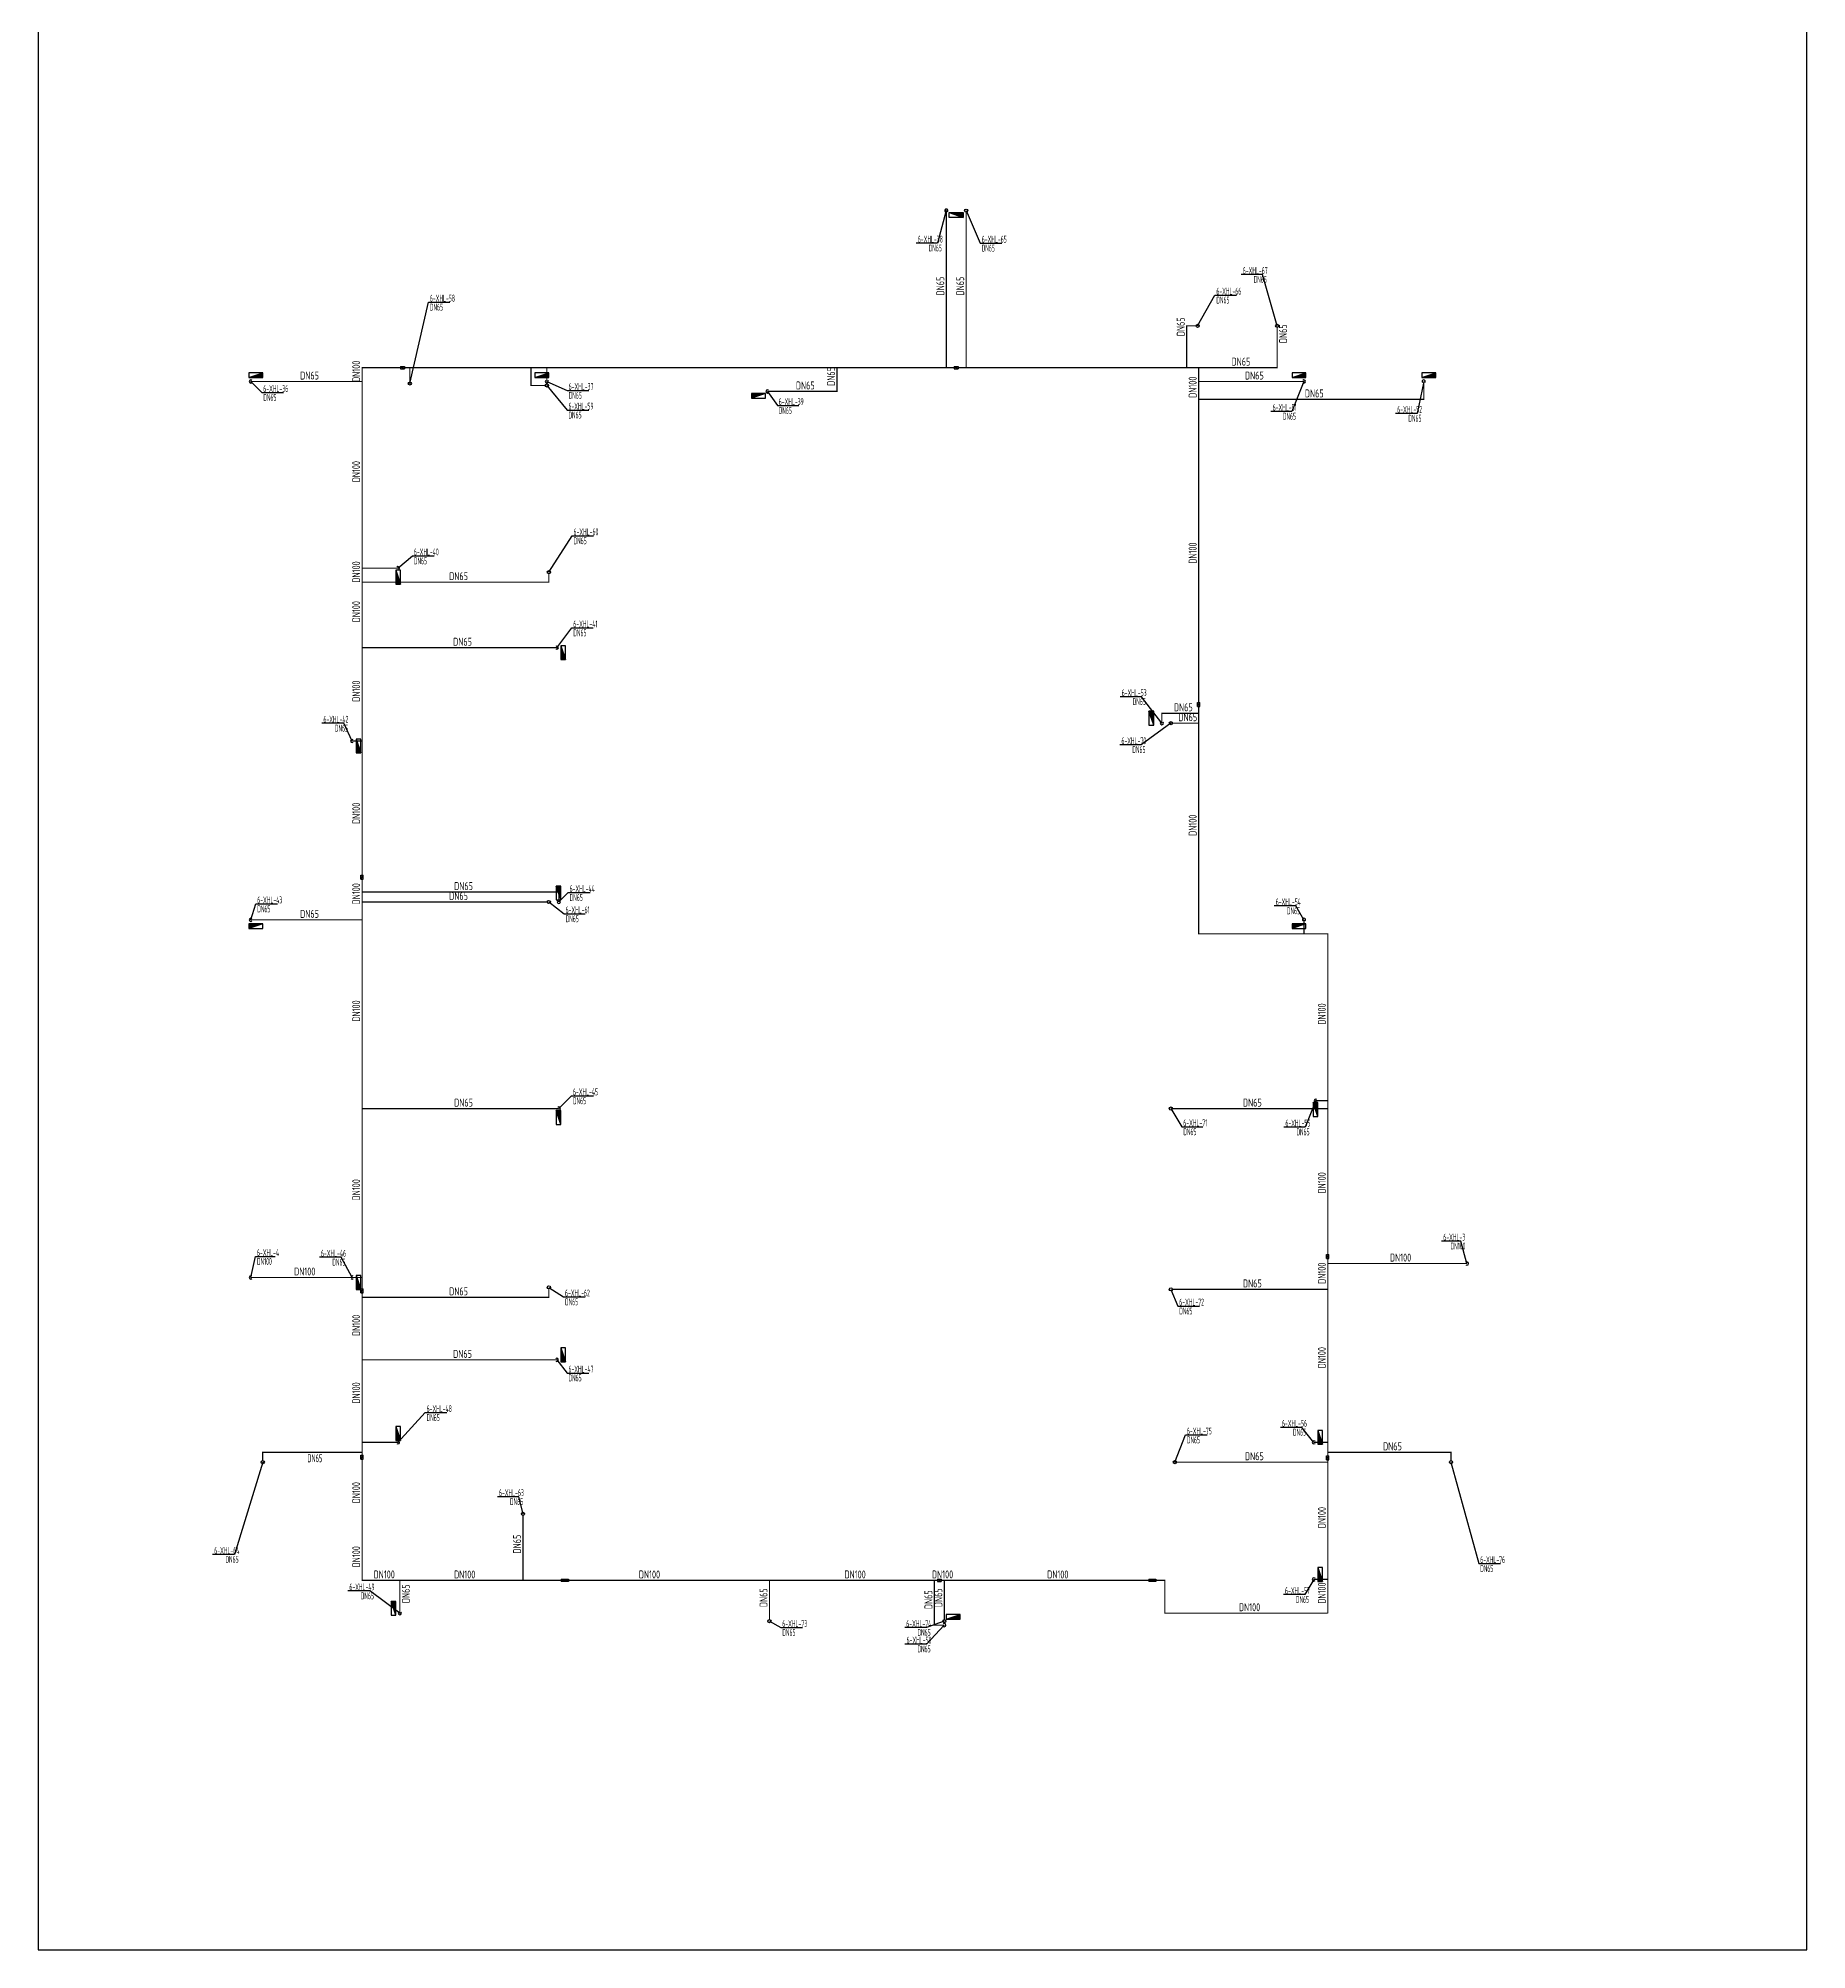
# Model space of a CAD drawing. Header units: millimetres. Extents: x -47741 to 42264, y -1159854 to 32416.
# Drawn here: x -46741 to 42264, y -493303 to -397081 of the extents above; entities that cross this region are included whole.
import ezdxf

# ---------------------------------------------------------------- set-up
doc = ezdxf.new("R2010")
doc.units = ezdxf.units.MM
doc.header["$LTSCALE"] = 1000
doc.layers.get('0').update_dxf_attribs({"linetype": 'CONTINUOUS'})
for name, color, linetype in [('DIM_消防', 3, 'CONTINUOUS'), ('EQUIP_消火栓', 7, 'CONTINUOUS'), ('PIPE-消防', 1, 'CONTINUOUS'), ('S-Xh_注释', 3, 'CONTINUOUS'), ('TEXT_消防', 7, 'CONTINUOUS'), ('VALVE_消防', 7, 'CONTINUOUS'), ('VPIPE-消防', 1, 'CONTINUOUS')]:
    doc.layers.add(name, color=color, linetype=linetype)
doc.styles.add('_TWT_PIPEDN', font='GBENOR', dxfattribs={"width": 0.7, "height": 3.5, "bigfont": 'HZTXT'})
doc.styles.add('_TWT_SERIAL', font='GBENOR', dxfattribs={"width": 0.7, "height": 3.5, "bigfont": 'HZTXT'})
doc.styles.add('AUDIT_D_250914160146-2', font='GBENOR', dxfattribs={"width": 0.7, "height": 3.5, "bigfont": 'HZTXT'})
doc.styles.get("Standard").update_dxf_attribs({"font": 'GBENOR', "bigfont": 'GBCBIG'})

# ---------------------------------------------------------------- blocks, each defined once
blk = doc.blocks.new('$TwtSys$00000434')
for p, q in [((-0.5, 0.5), (-0.5, -0.5)), ((-0.5, -0.5), (0.5, 0.5)), ((0.5, 0.5), (-0.5, 0.5)), ((0.5, -0.5), (0.5, 0.5)), ((-0.5, -0.5), (0.5, -0.5))]:
    blk.add_line(p, q)
blk.add_solid([(0.5, -0.5), (0.5, 0.5), (-0.5, -0.5)])
blk = doc.blocks.new('$VALVE$00000316')
for p, q in [((-125, 72), (125, -72)), ((-125, 72), (-125, -72)), ((-125, 72), (125, 72)), ((125, 72), (125, -72)), ((-125, -72), (125, -72))]:
    blk.add_line(p, q)
at = {"const_width": 21.1}
blk.add_lwpolyline([(-11, 0, 1), (11, 0, 1)], format="xyb", close=True, dxfattribs=at)
for p in [(-125, 0), (125, 0)]:
    blk.add_point(p)
at = {"color": 7, "flags": 9}
for tag in ['XSIZE', 'YSIZE']:
    blk.add_attdef(tag, (0, 0), '', height=0.5, dxfattribs=at)
blk = doc.blocks.new('$VALVE$00000539')
for p, q in [((-225, 75), (-225, -75)), ((-225, 75), (225, 75)), ((225, 75), (225, -75)), ((225, -75), (-225, -75))]:
    blk.add_line(p, q)

msp = doc.modelspace()

# ---------------------------------------------------------------- hatches: boundary and pattern name
at = {"layer": 'PIPE-消防'}
for points in [[(11059, -411560), (11059, -411530), (11029, -411530)], [(11059, -411560), (11029, -411560), (11029, -411530)], [(-30441, -413660), (-30441, -413630), (-30471, -413630)], [(-30441, -413660), (-30471, -413660), (-30471, -413630)], [(15609, -413660), (15639, -413660), (15639, -413690)], [(15609, -413660), (15609, -413690), (15639, -413690)], [(-21941, -414560), (-21941, -414590), (-21971, -414590)], [(-21941, -414560), (-21971, -414560), (-21971, -414590)], [(-6541, -414860), (-6511, -414860), (-6511, -414890)], [(-6541, -414860), (-6541, -414890), (-6511, -414890)], [(22989, -415260), (23019, -415260), (23019, -415290)], [(22989, -415260), (22989, -415290), (23019, -415290)], [(-21041, -424460), (-21011, -424460), (-21011, -424490)], [(-21041, -424460), (-21041, -424490), (-21011, -424490)], [(9809, -431060), (9809, -431030), (9779, -431030)], [(9809, -431060), (9779, -431060), (9779, -431030)], [(-20541, -440060), (-20541, -440030), (-20511, -440030)], [(-20541, -440060), (-20511, -440060), (-20511, -440030)], [(11659, -442160), (11629, -442160), (11629, -442190)], [(11659, -442160), (11659, -442190), (11629, -442190)], [(18159, -442160), (18159, -442130), (18189, -442130)], [(18159, -442160), (18189, -442160), (18189, -442130)], [(-21041, -460460), (-21041, -460490), (-21011, -460490)], [(-21041, -460460), (-21011, -460460), (-21011, -460490)], [(-35441, -468260), (-35471, -468260), (-35471, -468230)], [(-35441, -468260), (-35441, -468230), (-35471, -468230)], [(24359, -468260), (24389, -468260), (24389, -468230)], [(24359, -468260), (24359, -468230), (24389, -468230)], [(-30441, -474710), (-30471, -474710), (-30471, -474740)], [(-30441, -474710), (-30441, -474740), (-30471, -474740)], [(9959, -474710), (9989, -474710), (9989, -474680)], [(9959, -474710), (9959, -474680), (9989, -474680)], [(-1641, -476960), (-1641, -476990), (-1671, -476990)], [(-1641, -476960), (-1671, -476960), (-1671, -476990)], [(9959, -476360), (9929, -476360), (9929, -476390)], [(9959, -476360), (9959, -476390), (9929, -476390)]]:
    msp.add_hatch(color=256, dxfattribs=at).paths.add_polyline_path(points)

# ---------------------------------------------------------------- linework, layer by layer
at = {"layer": 'DIM_消防'}
for p, q in [((-1041, -405760), (-1480, -407395)), ((-41, -405760), (672, -407399)), ((-1480, -407395), (-2556, -407395)), ((672, -407399), (1755, -407399)), ((14875, -408974), (13798, -408974)), ((15609, -411560), (14875, -408974)), ((-28041, -414460), (-27102, -410369)), ((-27102, -410369), (-26025, -410369)), ((11609, -411560), (12481, -410015)), ((12481, -410015), (13565, -410015)), ((-36041, -414360), (-35484, -414917)), ((-21141, -414360), (-20116, -414812)), ((-21141, -414560, -3000), (-20126, -415803, -3000)), ((16959, -414360), (16347, -415864)), ((22989, -414360), (22659, -415968)), ((-35484, -414917), (-34399, -414917)), ((-20116, -414812), (-19039, -414812)), ((-10041, -414860), (-9544, -415573)), ((-9544, -415573), (-8456, -415573)), ((-20126, -415803, -3000), (-19039, -415803, -3000)), ((16347, -415864), (15300, -415864)), ((22659, -415968), (21574, -415968)), ((-21041, -423960), (-19871, -422132)), ((-19871, -422132), (-18794, -422132)), ((-28641, -423760), (-27907, -423142)), ((-27907, -423142), (-26815, -423142)), ((-20641, -427760), (-19881, -426767)), ((-19881, -426767), (-18819, -426767)), ((8788, -430227), (7705, -430227)), ((9809, -431560), (8788, -430227)), ((-31367, -431565), (-32468, -431565)), ((-30941, -432460), (-31367, -431565)), ((10259, -431560), (8769, -432644)), ((8769, -432644), (7692, -432644)), ((-36041, -441460), (-35789, -440659)), ((-35789, -440659), (-34691, -440659)), ((-21041, -440560), (-20269, -441157)), ((-20541, -440560), (-20067, -440087)), ((-20067, -440087), (-18960, -440087)), ((-20269, -441157), (-19222, -441157)), ((16550, -440757), (15458, -440757)), ((16959, -441460), (16550, -440757)), ((-20541, -450960), (-19900, -450320)), ((-19900, -450320), (-18802, -450320)), ((10259, -450960), (10817, -451880)), ((17559, -450560), (17028, -451890)), ((10817, -451880), (11864, -451880)), ((17028, -451890), (15945, -451890)), ((24859, -457632), (23877, -457632)), ((25159, -458760, -3000), (24859, -457632)), ((-36040, -459460, -3000), (-35803, -458407)), ((-35803, -458407), (-34815, -458407)), ((-31492, -458443), (-32591, -458443)), ((-30941, -459460), (-31492, -458443)), ((-21041, -459960), (-20299, -460442)), ((-20299, -460442), (-19214, -460442)), ((10259, -460060), (10614, -460903)), ((10614, -460903), (11700, -460903)), ((-20641, -463610), (-20125, -464272)), ((-20125, -464272), (-19033, -464272)), ((-28641, -467760), (-27264, -466266)), ((-27264, -466266), (-26173, -466266)), ((10459, -468760), (10998, -467390)), ((10998, -467390), (12081, -467390)), ((16855, -467005), (15771, -467005)), ((17459, -467760), (16855, -467005)), ((-35441, -468760), (-36871, -473403)), ((24359, -468760, -3000), (25759, -473865)), ((-22551, -470496, -3000), (-23634, -470496, -3000)), ((-22341, -471360, -3000), (-22551, -470496, -3000)), ((-36871, -473403), (-37963, -473403)), ((25759, -473865), (26844, -473865)), ((-30060, -475240), (-31162, -475240)), ((-28541, -476360), (-30060, -475240)), ((17459, -474660), (17002, -475423)), ((17002, -475423), (15925, -475423)), ((-9941, -476760), (-9363, -477083)), ((-9363, -477083), (-8280, -477083)), ((-2043, -477083), (-3135, -477083)), ((-1141, -476760), (-2043, -477083)), ((-1141, -476960), (-2043, -477916)), ((-2043, -477916), (-3120, -477916))]:
    msp.add_line(p, q, dxfattribs=at)
at = {"layer": 'PIPE-消防', "const_width": 60}
for points in [[(-1041, -405760), (-1041, -413660)], [(-41, -405840), (-41, -413660)], [(11529, -411560), (11059, -411560)], [(11059, -411560), (11059, -413660)], [(15609, -411640), (15609, -413660)], [(-30441, -413660), (-28502, -413660)], [(-30441, -413660), (-30441, -414360)], [(-28302, -413660), (-28041, -413660)], [(-28041, -414380), (-28041, -413660)], [(-28041, -413660), (-21941, -413660)], [(-21941, -414560), (-21941, -413660)], [(-21941, -413660), (-21141, -413660)], [(-21141, -414360), (-21141, -413660)], [(-21141, -413660), (-6541, -413660)], [(-6541, -414860), (-6541, -413660)], [(-6541, -413660), (-1041, -413660)], [(-1041, -413660), (-640, -413660)], [(-441, -413660), (-41, -413660)], [(-41, -413660), (11059, -413660)], [(11059, -413660), (11659, -413660)], [(11659, -413660), (11659, -414360)], [(11659, -413660), (15609, -413660)], [(-36041, -414360), (-30441, -414360)], [(-30441, -414360), (-30441, -423760)], [(-21221, -414560), (-21941, -414560)], [(11659, -414360), (11659, -415260)], [(11659, -414360), (16959, -414360)], [(22989, -414360), (22989, -415260)], [(-6541, -414860), (-10041, -414860)], [(11659, -415260), (22989, -415260)], [(11659, -415260), (11659, -430523)], [(-28641, -423760), (-30441, -423760)], [(-30441, -423760), (-30441, -424460)], [(-21041, -424040), (-21041, -424460)], [(-30441, -424460), (-30441, -427760)], [(-21041, -424460), (-30441, -424460)], [(-20641, -427760), (-30441, -427760)], [(-30441, -427760), (-30441, -432460)], [(9809, -431060), (11659, -431060)], [(9809, -431060), (9809, -431560)], [(11659, -430723), (11659, -431060)], [(11659, -431060), (11659, -431560)], [(10339, -431560), (11659, -431560)], [(11659, -431560), (11659, -442160)], [(-30941, -432460), (-30441, -432460)], [(-30441, -432460), (-30441, -439205)], [(-30441, -439405), (-30441, -440060)], [(-20541, -440060), (-30441, -440060)], [(-30441, -440060), (-30441, -440560)], [(-30441, -440560), (-30441, -441460)], [(-21121, -440560), (-30441, -440560)], [(-20541, -440560), (-20541, -440060)], [(-36041, -441460), (-30441, -441460)], [(-30441, -441460), (-30441, -450960)], [(16959, -442160), (16959, -441460)], [(16959, -442160), (11659, -442160)], [(18159, -442160), (16959, -442160)], [(18159, -442160), (18159, -450560)], [(-20541, -450960), (-30441, -450960)], [(-30441, -450960), (-30441, -459460)], [(10339, -450960), (18159, -450960)], [(17559, -450560), (18159, -450560)], [(18159, -450560), (18159, -450960)], [(18159, -450960), (18159, -458300)], [(18159, -458500), (18159, -458760)], [(25159, -458760), (18159, -458760)], [(18159, -458760), (18159, -460060)], [(-36040, -459460), (-30941, -459460)], [(-30941, -459460), (-30441, -459460)], [(-30441, -459460), (-30441, -460027)], [(-30441, -460227), (-30441, -460460)], [(-21041, -460460), (-30441, -460460)], [(-30441, -460460), (-30441, -463610)], [(-21041, -460460), (-21041, -460040)], [(10339, -460060), (18159, -460060)], [(18159, -460060), (18159, -467260)], [(-20641, -463610), (-30441, -463610)], [(-30441, -463610), (-30441, -467260)], [(-30441, -467260), (-30441, -467760)], [(18159, -467260), (18159, -467760)], [(-35441, -468680), (-35441, -468260)], [(-35441, -468260), (-30441, -468260)], [(-28641, -467760), (-30441, -467760)], [(-30441, -467760), (-30441, -468260)], [(-30441, -468260), (-30441, -468411)], [(-30441, -468611), (-30441, -472652)], [(17459, -467760), (18159, -467760)], [(18159, -467760), (18159, -468260)], [(18159, -468260), (18159, -468440)], [(24359, -468260), (18159, -468260)], [(24359, -468680), (24359, -468260)], [(10539, -468760), (18159, -468760)], [(18159, -468640), (18159, -468760)], [(18159, -468760), (18159, -474660)], [(-22341, -471440), (-22341, -474710)], [(-30441, -472652), (-30441, -474710)], [(-30441, -474710), (-28541, -474710)], [(-28541, -476360), (-28541, -474710)], [(-28541, -474710), (-22341, -474710)], [(-22341, -474710), (-9941, -474710)], [(-9941, -476680), (-9941, -474710)], [(-9941, -474710), (-1641, -474710)], [(-1641, -476960), (-1641, -474710)], [(-1641, -474710), (-1490, -474710)], [(-1291, -474710), (-1141, -474710)], [(-1141, -476680), (-1141, -474710)], [(-1141, -474710), (9959, -474710)], [(9959, -474710), (9959, -476360)], [(17459, -474660), (18159, -474660)], [(18159, -474660), (18159, -476360)], [(-1141, -476960), (-1641, -476960)], [(9959, -476360), (18159, -476360)]]:
    msp.add_lwpolyline(points, dxfattribs=at)
at = {"layer": 'S-Xh_注释'}
msp.add_lwpolyline([(-46741, -493303), (42264, -493303), (42264, -301860), (-46741, -301860)], close=True, dxfattribs=at)
at = {"layer": 'VPIPE-消防'}
for centre in [(-41, -405760), (11609, -411560), (15609, -411560), (-28041, -414460), (-21141, -414560), (-21041, -423960), (10259, -431560), (-21041, -440560), (10259, -450960), (-21041, -459960), (10259, -460060), (-35441, -468760), (10459, -468760), (24359, -468760), (-22341, -471360), (-9941, -476760), (-1141, -476760)]:
    msp.add_circle(centre, 80, dxfattribs=at)
for centre, start, end in [((-1041, -405760), 315, 225), ((-36041, -414360), 45, 315), ((-21141, -414360), 135, 45), ((16959, -414360), 225, 135), ((22989, -414360), 315, 225), ((-10041, -414860), 45, 315), ((-28641, -423760), 225, 135), ((-20641, -427760), 225, 135), ((9809, -431560), 135, 45), ((-30941, -432460), 44.99998, 314.99998), ((-20541, -440560), 135, 45), ((-36041, -441460), 45, 315), ((16959, -441460), 315, 225), ((-20541, -450960), 225, 135), ((17559, -450560), 45, 315), ((25159, -458760), 225, 135), ((-36040, -459460), 45, 315), ((-30941, -459460), 45, 135), ((-30941, -459460), 225, 315), ((-20641, -463610), 225, 135), ((-28641, -467760), 225, 135), ((17459, -467760), 45, 315), ((17459, -474660), 45, 315), ((-28541, -476360), 135, 45), ((-1141, -476960), 225, 135)]:
    msp.add_arc(centre, 80, start, end, dxfattribs=at)

# ---------------------------------------------------------------- block references
at = {"layer": 'EQUIP_消火栓', "yscale": 240, "zscale": 700}
for p, xscale, rotation in [((-541, -405980), -700, 180), ((-10491, -415080), 700, 180), ((-28621, -424210), 700, 270), ((-20321, -428010), 700, 270), ((9279, -431310), 700, 89.99999999999999), ((-30621, -432710), 700, 270), ((-20561, -440110), 700, 90), ((-35791, -441780), 700, 180), ((16709, -441780), 700, 180), ((-20561, -451410), 700, 90), ((17539, -451010), 700, 89.99999999999999), ((-30621, -459710), 700, 270), ((-20321, -463360), 700, 270), ((-28621, -467310), 700, 270), ((17779, -467510), 700, 270), ((17779, -474410), 700, 270), ((-28861, -476114), 700, 90)]:
    msp.add_blockref('$TwtSys$00000434', p, dxfattribs=dict(at, xscale=xscale, rotation=rotation))
at = {"layer": 'EQUIP_消火栓', "xscale": 700, "yscale": 240, "zscale": 700}
for p in [(-35791, -414040), (-21391, -414040), (16709, -414040), (23239, -414040), (-691, -476540)]:
    msp.add_blockref('$TwtSys$00000434', p, dxfattribs=at)
at = {"layer": 'VALVE_消防', "xscale": 0.8, "yscale": 0.8, "zscale": 0.8}
for name, p in [('$VALVE$00000316', (-28402, -413660)), ('$VALVE$00000316', (-541, -413660)), ('$VALVE$00000539', (-20241, -474710)), ('$VALVE$00000316', (-1391, -474710)), ('$VALVE$00000539', (9330, -474710))]:
    msp.add_blockref(name, p, dxfattribs=at)
at = {"layer": 'VALVE_消防', "xscale": -0.8, "yscale": -0.8, "zscale": 0.8}
for p, rotation in [((11659, -430623), 270), ((-30441, -439305), 269.9999999999999), ((18159, -458400), 270), ((-30441, -460127), 270), ((-30441, -468511), 269.9999999999999), ((18159, -468540), 270)]:
    msp.add_blockref('$VALVE$00000316', p, dxfattribs=dict(at, rotation=rotation))

# ---------------------------------------------------------------- texts
at = {"layer": 'DIM_消防', "color": 7, "style": '_TWT_SERIAL', "width": 0.56}
for s, p in [('6-XHL-38', (-2474, -407369)), ('DN65', (-1927, -407815)), ('6-XHL-65', (742, -407373)), ('DN65', (742, -407819)), ('6-XHL-67', (13881, -408948)), ('6-XHL-66', (12551, -409989)), ('DN65', (14427, -409394)), ('6-XHL-58', (-27032, -410342)), ('DN65', (-27032, -410789)), ('DN65', (12551, -410435)), ('6-XHL-36', (-35414, -414891)), ('6-XHL-37', (-20046, -414786)), ('DN65', (-35414, -415337)), ('6-XHL-59', (-20056, -415776, -3000)), ('DN65', (-20046, -415232)), ('6-XHL-39', (-9474, -415547)), ('DN65', (-9474, -415993)), ('6-XHL-51', (15385, -415838)), ('6-XHL-52', (21655, -415942)), ('DN65', (-20056, -416223, -3000)), ('DN65', (15899, -416284)), ('DN65', (22212, -416388)), ('6-XHL-60', (-19801, -422105)), ('DN65', (-19801, -422552)), ('6-XHL-40', (-27837, -423115)), ('DN65', (-27837, -423562)), ('6-XHL-41', (-19811, -426740)), ('DN65', (-19811, -427187)), ('6-XHL-53', (7787, -430201)), ('DN65', (8341, -430647)), ('6-XHL-42', (-32387, -431538)), ('DN65', (-31814, -431985)), ('6-XHL-70', (7774, -432618)), ('DN65', (8321, -433064)), ('6-XHL-44', (-19997, -440061)), ('6-XHL-43', (-35719, -440633)), ('DN65', (-19997, -440507)), ('6-XHL-54', (15539, -440731)), ('DN65', (-35719, -441079)), ('6-XHL-61', (-20199, -441131)), ('DN65', (-20199, -441577)), ('DN65', (16102, -441177)), ('6-XHL-45', (-19830, -450293)), ('DN65', (-19830, -450740)), ('6-XHL-71', (10887, -451854)), ('DN65', (10887, -452300)), ('6-XHL-55', (16027, -451864)), ('DN65', (16580, -452310)), ('6-XHL-3', (23973, -457606)), ('DN100', (24337, -458052)), ('6-XHL-4', (-35733, -458381)), ('DN100', (-35733, -458827)), ('6-XHL-46', (-32511, -458417)), ('DN65', (-31940, -458863)), ('6-XHL-62', (-20229, -460416)), ('DN65', (-20229, -460862)), ('6-XHL-72', (10684, -460876)), ('DN65', (10684, -461323)), ('6-XHL-47', (-20055, -464246)), ('DN65', (-20055, -464692)), ('6-XHL-48', (-27194, -466240)), ('DN65', (-27194, -466686)), ('6-XHL-56', (15852, -466979)), ('6-XHL-75', (11068, -467364)), ('DN65', (11068, -467810)), ('DN65', (16407, -467425)), ('6-XHL-63', (-23552, -470470, -3000)), ('DN65', (-22998, -470916, -3000)), ('6-XHL-64', (-37882, -473377)), ('DN65', (-37319, -473823)), ('6-XHL-76', (25829, -473839)), ('DN65', (25829, -474285)), ('6-XHL-49', (-31082, -475214)), ('DN65', (-30508, -475660)), ('6-XHL-57', (16007, -475397)), ('DN65', (16554, -475843)), ('6-XHL-73', (-9293, -477056)), ('DN65', (-9293, -477503)), ('6-XHL-74', (-3054, -477056)), ('DN65', (-2491, -477503)), ('6-XHL-50', (-3038, -477890)), ('DN65', (-2491, -478336))]:
    msp.add_text(s, height=350, dxfattribs=at).set_placement(p)
at = {"layer": 'TEXT_消防'}
for s, rotation, style, width, p in [('DN65', 90, 'AUDIT_D_250914160146-2', 0.7, (-1141, -410030)), ('DN65', 90, 'AUDIT_D_250914160146-2', 0.7, (-141, -410030)), ('DN65', 90, 'AUDIT_D_250914160146-2', 0.7, (10959, -412080)), ('DN65', 90, 'AUDIT_D_250914160146-2', 0.7, (16109, -412430)), ('DN100', 90, 'AUDIT_D_250914160146-2', 0.7, (-30541, -414384)), ('DN65', 90, 'AUDIT_D_250914160146-2', 0.7, (-6641, -414580)), ('DN100', 90, 'AUDIT_D_250914160146-2', 0.7, (11559, -415184)), ('DN100', 90, 'AUDIT_D_250914160146-2', 0.7, (-30541, -419434)), ('DN100', 90, 'AUDIT_D_250914160146-2', 0.7, (11559, -423534)), ('DN100', 90, 'AUDIT_D_250914160146-2', 0.7, (-30541, -424484)), ('DN100', 90, 'AUDIT_D_250914160146-2', 0.7, (-30541, -426484)), ('DN100', 90, 'AUDIT_D_250914160146-2', 0.7, (-30541, -430484)), ('DN100', 90, 'AUDIT_D_250914160146-2', 0.7, (-30541, -436634)), ('DN100', 90, 'AUDIT_D_250914160146-2', 0.7, (11559, -437234)), ('DN100', 90, 'AUDIT_D_250914160146-2', 0.7, (-30541, -440684)), ('DN100', 90, 'AUDIT_D_250914160146-2', 0.7, (-30541, -446584)), ('DN100', 90, 'AUDIT_D_250914160146-2', 0.7, (18059, -446734)), ('DN100', 90, 'AUDIT_D_250914160146-2', 0.7, (-30541, -455584)), ('DN100', 90, 'AUDIT_D_250914160146-2', 0.7, (18059, -455234)), ('DN100', 90, 'AUDIT_D_250914160146-2', 0.7, (18059, -459784)), ('DN100', 90, 'AUDIT_D_250914160146-2', 0.7, (-30541, -462409)), ('DN100', 90, 'AUDIT_D_250914160146-2', 0.7, (18059, -464034)), ('DN100', 90, 'AUDIT_D_250914160146-2', 0.7, (-30541, -465809)), ('DN65', 359.99999, '_TWT_PIPEDN', 0.56, (-33196, -468760)), ('DN65', 359.99999, 'AUDIT_D_250914160146-2', 0.7, (20940, -468160)), ('DN100', 90, 'AUDIT_D_250914160146-2', 0.7, (-30541, -470830)), ('DN100', 90, 'AUDIT_D_250914160146-2', 0.7, (18059, -472084)), ('DN100', 90, 'AUDIT_D_250914160146-2', 0.7, (-30541, -474055)), ('DN65', 90, 'AUDIT_D_250914160146-2', 0.7, (-22441, -473355)), ('DN65', 90, 'AUDIT_D_250914160146-2', 0.7, (-28041, -475855)), ('DN65', 90, 'AUDIT_D_250914160146-2', 0.7, (-10041, -476055)), ('DN65', 90, 'AUDIT_D_250914160146-2', 0.7, (-1241, -476055)), ('DN100', 90, 'AUDIT_D_250914160146-2', 0.7, (18059, -475884)), ('DN65', 90, 'AUDIT_D_250914160146-2', 0.7, (-1741, -476155))]:
    msp.add_text(s, height=400, rotation=rotation, dxfattribs=dict(at, style=style, width=width)).set_placement(p)
at = {"layer": 'TEXT_消防', "style": 'AUDIT_D_250914160146-2', "width": 0.7}
for s, p in [('DN65', (13315, -413560)), ('DN65', (-33560, -414260)), ('DN65', (-8610, -414760)), ('DN65', (13990, -414260)), ('DN65', (17005, -415160)), ('DN65', (-26060, -424360)), ('DN65', (-25860, -427660)), ('DN65', (10415, -430960)), ('DN65', (10640, -431460)), ('DN65', (-25810, -439960)), ('DN65', (-26060, -440460)), ('DN65', (-33560, -441360)), ('DN65', (-25810, -450860)), ('DN65', (13890, -450860)), ('DN100', (-33864, -459360)), ('DN100', (21286, -458660)), ('DN65', (13890, -459960)), ('DN65', (-26060, -460360)), ('DN65', (-25860, -463510)), ('DN65', (13990, -468660)), ('DN100', (-29864, -474610)), ('DN100', (-25814, -474610)), ('DN100', (-16514, -474610)), ('DN100', (-6164, -474610)), ('DN100', (-1764, -474610)), ('DN100', (4036, -474610)), ('DN100', (13686, -476260))]:
    msp.add_text(s, height=400, dxfattribs=at).set_placement(p)

doc.saveas('drawing.dxf')
